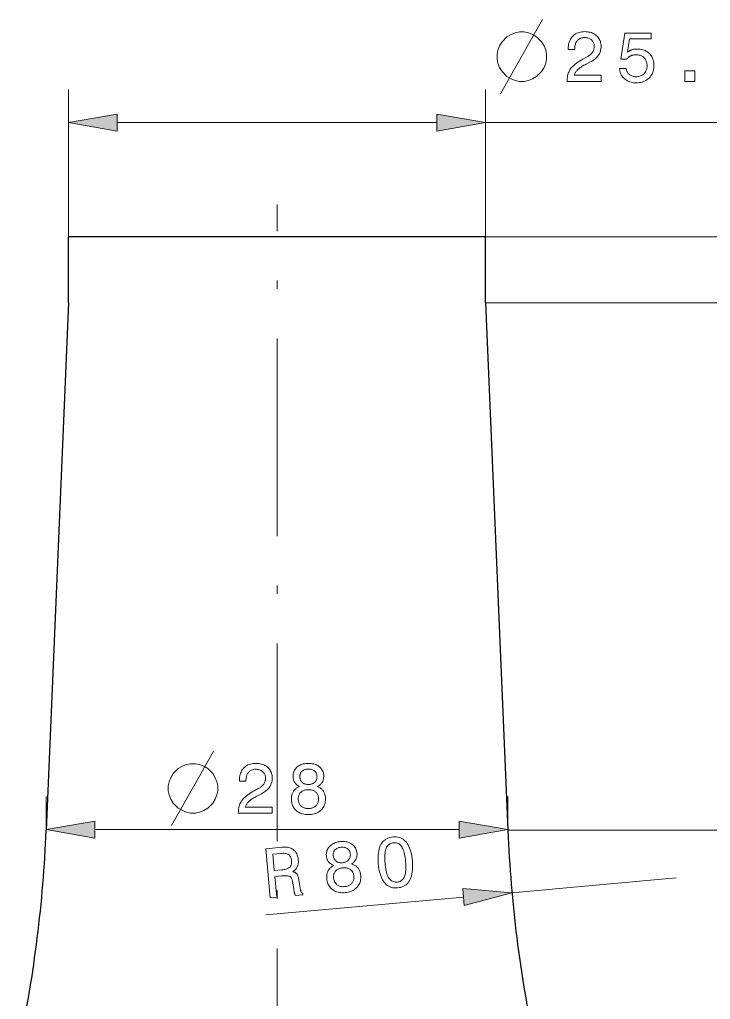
# Model space of a CAD drawing. Extents: x 0 to 297, y 0 to 420.
# Drawn here: x 130 to 171.9, y 283.6 to 343 of the extents above; entities that cross this region are included whole.
import ezdxf

# ---------------------------------------------------------------- set-up
doc = ezdxf.new("R2010")
doc.units = 0
doc.linetypes.add('DASHDOT', pattern=[18.5, 12, -3, 0.5, -3])

msp = doc.modelspace()

# ---------------------------------------------------------------- linework, layer by layer
at = {"color": 7, "lineweight": 13, "ltscale": 0.223165}
for p, q in [((132.95, 329.858), (132.95, 338.785)), ((158.25, 329.858), (158.25, 338.785))]:
    msp.add_line(p, q, dxfattribs=at)
at = {"color": 7, "lineweight": 13, "ltscale": 0.484779}
msp.add_line((135.905, 336.785), (155.296, 336.785), dxfattribs=at)
at = {"color": 7, "lineweight": 13}
for p, q in [((158.25, 336.785), (187.725, 336.785)), ((158.25, 329.858), (204.704, 329.858)), ((158.25, 329.858), (193.245, 329.858)), ((158.25, 329.858), (213.797, 329.858)), ((158.25, 325.858), (193.245, 325.858)), ((134.555, 293.901), (156.646, 293.901)), ((159.6, 293.858), (204.67, 293.858)), ((159.6, 293.858), (204.704, 293.858))]:
    msp.add_line(p, q, dxfattribs=at)
at = {"color": 7, "linetype": 'DASHDOT', "lineweight": 13}
msp.add_line((145.6, 163.699), (145.6, 331.816), dxfattribs=at)
at = {"color": 7, "lineweight": 30, "ltscale": 0.1}
for p, q in [((132.95, 325.858), (132.95, 329.858)), ((158.25, 325.858), (158.25, 329.858))]:
    msp.add_line(p, q, dxfattribs=at)
at = {"color": 7, "lineweight": 30}
for p, q in [((158.25, 329.858), (132.95, 329.858)), ((132.95, 325.858), (131.6, 293.858)), ((158.25, 325.858), (159.6, 293.858))]:
    msp.add_line(p, q, dxfattribs=at)
at = {"color": 7, "lineweight": 13, "ltscale": 0.051085}
for p, q in [((131.6, 293.858), (131.6, 295.901)), ((159.6, 293.858), (159.6, 295.901))]:
    msp.add_line(p, q, dxfattribs=at)
at = {"color": 7, "lineweight": 13, "ltscale": 0.25}
msp.add_line((169.81, 290.968), (159.85, 290.073), dxfattribs=at)
at = {"color": 7, "lineweight": 13, "ltscale": 0.30114}
msp.add_line((156.908, 289.809), (144.91, 288.731), dxfattribs=at)
at = {"color": 7, "lineweight": 13}
for points in [[(159.149, 338.535), (160.849, 341.535), (161.699, 343.035)], [(139.204, 294.151), (140.904, 297.151), (141.754, 298.651)]]:
    msp.add_lwpolyline(points, dxfattribs=at)
for points in [[(160.599, 342.285), (160.299, 342.285), (160.049, 342.235), (159.799, 342.135), (159.549, 341.985), (159.249, 341.685), (159.099, 341.435), (158.999, 341.185), (158.949, 340.935), (158.949, 340.635), (158.999, 340.385), (159.099, 340.135), (159.249, 339.885), (159.549, 339.585), (159.799, 339.435), (160.049, 339.335), (160.299, 339.285), (160.599, 339.285), (160.849, 339.335), (161.099, 339.435), (161.349, 339.585), (161.649, 339.885), (161.799, 340.135), (161.899, 340.385), (161.949, 340.635), (161.949, 340.935), (161.899, 341.185), (161.799, 341.435), (161.649, 341.685), (161.349, 341.985), (161.099, 342.135), (160.849, 342.235)], [(163.196, 339.285), (163.196, 339.297), (163.198, 339.385), (163.204, 339.469), (163.214, 339.551), (163.229, 339.63), (163.247, 339.705), (163.27, 339.778), (163.297, 339.848), (163.328, 339.915), (163.363, 339.979), (163.402, 340.04), (163.447, 340.1), (163.498, 340.16), (163.556, 340.219), (163.621, 340.278), (163.692, 340.337), (163.77, 340.397), (163.855, 340.455), (163.946, 340.514), (164.044, 340.573), (164.149, 340.632), (164.404, 340.771), (164.448, 340.796), (164.491, 340.822), (164.53, 340.848), (164.568, 340.875), (164.602, 340.903), (164.635, 340.931), (164.664, 340.96), (164.692, 340.99), (164.716, 341.02), (164.739, 341.05), (164.759, 341.082), (164.777, 341.114), (164.793, 341.148), (164.806, 341.183), (164.818, 341.219), (164.827, 341.256), (164.835, 341.294), (164.84, 341.333), (164.843, 341.373), (164.844, 341.414), (164.843, 341.461), (164.838, 341.506), (164.83, 341.549), (164.818, 341.59), (164.803, 341.629), (164.785, 341.667), (164.764, 341.703), (164.74, 341.736), (164.712, 341.768), (164.681, 341.799), (164.647, 341.827), (164.611, 341.851), (164.573, 341.873), (164.532, 341.892), (164.49, 341.909), (164.445, 341.922), (164.398, 341.932), (164.349, 341.939), (164.297, 341.944), (164.243, 341.945), (164.19, 341.943), (164.139, 341.938), (164.091, 341.929), (164.044, 341.916), (164, 341.899), (163.958, 341.878), (163.919, 341.854), (163.882, 341.826), (163.847, 341.795), (163.814, 341.76), (163.785, 341.721), (163.758, 341.68), (163.734, 341.636), (163.714, 341.589), (163.697, 341.539), (163.682, 341.487), (163.671, 341.432), (163.664, 341.374), (163.659, 341.313), (163.657, 341.25), (163.657, 341.214), (163.265, 341.214), (163.265, 341.275), (163.268, 341.368), (163.276, 341.457), (163.289, 341.542), (163.308, 341.623), (163.333, 341.7), (163.362, 341.773), (163.397, 341.842), (163.438, 341.908), (163.484, 341.969), (163.535, 342.026), (163.591, 342.079), (163.651, 342.126), (163.714, 342.168), (163.782, 342.204), (163.853, 342.234), (163.928, 342.259), (164.007, 342.279), (164.09, 342.293), (164.176, 342.301), (164.267, 342.304), (164.353, 342.301), (164.437, 342.294), (164.517, 342.281), (164.594, 342.264), (164.667, 342.242), (164.737, 342.215), (164.803, 342.183), (164.866, 342.146), (164.926, 342.104), (164.982, 342.057), (165.034, 342.006), (165.081, 341.952), (165.122, 341.895), (165.157, 341.835), (165.187, 341.772), (165.212, 341.706), (165.231, 341.636), (165.244, 341.564), (165.253, 341.488), (165.255, 341.41), (165.254, 341.349), (165.249, 341.289), (165.241, 341.231), (165.23, 341.174), (165.215, 341.119), (165.198, 341.066), (165.177, 341.014), (165.153, 340.963), (165.126, 340.914), (165.095, 340.867), (165.061, 340.821), (165.024, 340.776), (164.984, 340.733), (164.94, 340.69), (164.893, 340.649), (164.842, 340.61), (164.788, 340.571), (164.731, 340.534), (164.67, 340.498), (164.606, 340.463), (164.353, 340.335), (164.283, 340.297), (164.217, 340.261), (164.155, 340.225), (164.097, 340.19), (164.043, 340.156), (163.994, 340.122), (163.948, 340.089), (163.906, 340.057), (163.869, 340.026), (163.835, 339.995), (163.805, 339.964), (163.777, 339.933), (163.751, 339.901), (163.727, 339.868), (163.705, 339.834), (163.685, 339.8), (163.668, 339.765), (163.652, 339.729), (163.639, 339.693), (163.628, 339.656), (165.255, 339.656), (165.255, 339.285)], [(166.377, 340.067), (166.777, 340.067), (166.786, 340.021), (166.797, 339.977), (166.81, 339.936), (166.826, 339.896), (166.844, 339.858), (166.865, 339.823), (166.888, 339.789), (166.914, 339.758), (166.942, 339.728), (166.972, 339.701), (167.005, 339.676), (167.04, 339.654), (167.076, 339.634), (167.114, 339.617), (167.154, 339.602), (167.195, 339.59), (167.238, 339.581), (167.283, 339.575), (167.33, 339.571), (167.378, 339.569), (167.437, 339.571), (167.494, 339.577), (167.549, 339.586), (167.601, 339.599), (167.65, 339.615), (167.698, 339.635), (167.743, 339.659), (167.785, 339.687), (167.825, 339.718), (167.863, 339.753), (167.898, 339.79), (167.929, 339.831), (167.957, 339.873), (167.981, 339.918), (168.001, 339.965), (168.017, 340.014), (168.03, 340.066), (168.039, 340.12), (168.045, 340.177), (168.047, 340.235), (168.045, 340.295), (168.039, 340.353), (168.03, 340.408), (168.018, 340.46), (168.001, 340.51), (167.981, 340.557), (167.958, 340.602), (167.931, 340.645), (167.9, 340.685), (167.865, 340.722), (167.828, 340.757), (167.788, 340.788), (167.745, 340.815), (167.7, 340.838), (167.653, 340.858), (167.603, 340.875), (167.551, 340.887), (167.496, 340.896), (167.438, 340.902), (167.378, 340.904), (167.344, 340.903), (167.31, 340.901), (167.276, 340.897), (167.243, 340.893), (167.211, 340.886), (167.179, 340.879), (167.148, 340.87), (167.118, 340.859), (167.088, 340.847), (167.059, 340.834), (167.03, 340.82), (167.003, 340.804), (166.976, 340.786), (166.949, 340.768), (166.924, 340.748), (166.899, 340.726), (166.875, 340.704), (166.851, 340.68), (166.829, 340.654), (166.807, 340.628), (166.463, 340.628), (166.699, 342.217), (168.302, 342.217), (168.302, 341.863), (166.988, 341.863), (166.868, 341.056), (166.89, 341.074), (166.913, 341.092), (166.936, 341.108), (166.96, 341.124), (166.985, 341.139), (167.011, 341.153), (167.038, 341.166), (167.065, 341.178), (167.093, 341.19), (167.122, 341.2), (167.152, 341.209), (167.182, 341.218), (167.212, 341.225), (167.244, 341.232), (167.275, 341.237), (167.307, 341.242), (167.34, 341.245), (167.373, 341.248), (167.407, 341.249), (167.442, 341.25), (167.532, 341.247), (167.619, 341.239), (167.702, 341.225), (167.782, 341.206), (167.858, 341.181), (167.931, 341.151), (168, 341.115), (168.065, 341.074), (168.127, 341.027), (168.185, 340.975), (168.238, 340.919), (168.286, 340.859), (168.328, 340.796), (168.365, 340.729), (168.396, 340.659), (168.421, 340.585), (168.441, 340.508), (168.455, 340.428), (168.463, 340.344), (168.466, 340.257), (168.463, 340.164), (168.454, 340.075), (168.439, 339.989), (168.418, 339.907), (168.392, 339.829), (168.359, 339.754), (168.32, 339.683), (168.275, 339.616), (168.225, 339.552), (168.168, 339.491), (168.106, 339.436), (168.041, 339.386), (167.973, 339.342), (167.9, 339.304), (167.824, 339.271), (167.745, 339.245), (167.662, 339.225), (167.575, 339.21), (167.485, 339.201), (167.391, 339.198), (167.308, 339.201), (167.227, 339.208), (167.15, 339.22), (167.075, 339.236), (167.003, 339.258), (166.934, 339.284), (166.868, 339.315), (166.805, 339.351), (166.745, 339.392), (166.688, 339.437), (166.634, 339.487), (166.586, 339.539), (166.543, 339.595), (166.504, 339.653), (166.47, 339.714), (166.442, 339.779), (166.418, 339.846), (166.399, 339.917), (166.386, 339.99)], [(170.347, 339.285), (170.347, 339.928), (170.943, 339.928), (170.943, 339.285)], [(135.905, 337.306), (132.95, 336.785), (135.905, 336.264)], [(155.296, 336.264), (158.25, 336.785), (155.296, 337.306)], [(140.654, 297.901), (140.354, 297.901), (140.104, 297.851), (139.854, 297.751), (139.604, 297.601), (139.304, 297.301), (139.154, 297.051), (139.054, 296.801), (139.004, 296.551), (139.004, 296.251), (139.054, 296.001), (139.154, 295.751), (139.304, 295.501), (139.604, 295.201), (139.854, 295.051), (140.104, 294.951), (140.354, 294.901), (140.654, 294.901), (140.904, 294.951), (141.154, 295.051), (141.404, 295.201), (141.704, 295.501), (141.854, 295.751), (141.954, 296.001), (142.004, 296.251), (142.004, 296.551), (141.954, 296.801), (141.854, 297.051), (141.704, 297.301), (141.404, 297.601), (141.154, 297.751), (140.904, 297.851)], [(143.251, 294.901), (143.251, 294.914), (143.253, 295.002), (143.259, 295.086), (143.269, 295.168), (143.284, 295.246), (143.303, 295.322), (143.325, 295.395), (143.352, 295.465), (143.383, 295.532), (143.418, 295.596), (143.457, 295.657), (143.502, 295.717), (143.553, 295.776), (143.611, 295.836), (143.676, 295.895), (143.747, 295.954), (143.825, 296.013), (143.91, 296.072), (144.001, 296.131), (144.099, 296.19), (144.204, 296.249), (144.459, 296.388), (144.504, 296.413), (144.546, 296.439), (144.586, 296.465), (144.623, 296.492), (144.658, 296.52), (144.69, 296.548), (144.72, 296.577), (144.747, 296.606), (144.772, 296.636), (144.794, 296.667), (144.814, 296.699), (144.832, 296.731), (144.848, 296.765), (144.862, 296.8), (144.873, 296.835), (144.883, 296.872), (144.89, 296.91), (144.895, 296.949), (144.898, 296.99), (144.899, 297.031), (144.898, 297.077), (144.893, 297.122), (144.885, 297.165), (144.873, 297.207), (144.859, 297.246), (144.841, 297.284), (144.819, 297.319), (144.795, 297.353), (144.767, 297.385), (144.736, 297.415), (144.702, 297.443), (144.666, 297.468), (144.628, 297.49), (144.588, 297.509), (144.545, 297.525), (144.5, 297.539), (144.453, 297.549), (144.404, 297.556), (144.352, 297.561), (144.299, 297.562), (144.245, 297.56), (144.194, 297.555), (144.146, 297.545), (144.099, 297.532), (144.055, 297.516), (144.014, 297.495), (143.974, 297.471), (143.937, 297.443), (143.902, 297.412), (143.87, 297.376), (143.84, 297.338), (143.813, 297.297), (143.79, 297.253), (143.769, 297.206), (143.752, 297.156), (143.738, 297.104), (143.727, 297.049), (143.719, 296.991), (143.714, 296.93), (143.713, 296.866), (143.713, 296.83), (143.32, 296.83), (143.32, 296.892), (143.323, 296.984), (143.331, 297.073), (143.345, 297.158), (143.364, 297.24), (143.388, 297.317), (143.418, 297.39), (143.453, 297.459), (143.493, 297.524), (143.539, 297.586), (143.59, 297.643), (143.646, 297.696), (143.706, 297.743), (143.769, 297.785), (143.837, 297.821), (143.908, 297.851), (143.983, 297.876), (144.062, 297.895), (144.145, 297.909), (144.231, 297.918), (144.322, 297.92), (144.409, 297.918), (144.492, 297.911), (144.572, 297.898), (144.649, 297.881), (144.722, 297.859), (144.792, 297.832), (144.859, 297.8), (144.922, 297.763), (144.981, 297.721), (145.038, 297.674), (145.089, 297.623), (145.136, 297.569), (145.177, 297.512), (145.212, 297.452), (145.242, 297.389), (145.267, 297.322), (145.286, 297.253), (145.3, 297.181), (145.308, 297.105), (145.311, 297.027), (145.309, 296.965), (145.304, 296.906), (145.296, 296.848), (145.285, 296.791), (145.271, 296.736), (145.253, 296.682), (145.232, 296.63), (145.208, 296.58), (145.181, 296.531), (145.15, 296.484), (145.117, 296.438), (145.08, 296.393), (145.039, 296.349), (144.995, 296.307), (144.948, 296.266), (144.897, 296.227), (144.843, 296.188), (144.786, 296.151), (144.725, 296.115), (144.661, 296.08), (144.408, 295.951), (144.338, 295.914), (144.272, 295.878), (144.21, 295.842), (144.152, 295.807), (144.099, 295.773), (144.049, 295.739), (144.003, 295.706), (143.962, 295.674), (143.924, 295.643), (143.891, 295.612), (143.86, 295.581), (143.832, 295.55), (143.806, 295.518), (143.782, 295.485), (143.76, 295.451), (143.741, 295.417), (143.723, 295.382), (143.708, 295.346), (143.694, 295.31), (143.683, 295.272), (145.311, 295.272), (145.311, 294.901)], [(146.966, 296.516), (146.927, 296.535), (146.89, 296.555), (146.856, 296.577), (146.823, 296.599), (146.792, 296.623), (146.763, 296.649), (146.737, 296.675), (146.712, 296.703), (146.689, 296.732), (146.668, 296.763), (146.649, 296.795), (146.633, 296.828), (146.618, 296.863), (146.605, 296.899), (146.594, 296.937), (146.585, 296.976), (146.578, 297.017), (146.573, 297.058), (146.57, 297.102), (146.569, 297.147), (146.572, 297.214), (146.58, 297.279), (146.592, 297.341), (146.611, 297.401), (146.634, 297.458), (146.662, 297.513), (146.696, 297.565), (146.734, 297.614), (146.778, 297.661), (146.827, 297.705), (146.881, 297.746), (146.937, 297.783), (146.997, 297.815), (147.059, 297.843), (147.125, 297.867), (147.194, 297.886), (147.266, 297.901), (147.341, 297.912), (147.42, 297.918), (147.501, 297.92), (147.583, 297.918), (147.662, 297.912), (147.737, 297.901), (147.809, 297.886), (147.878, 297.867), (147.944, 297.843), (148.006, 297.815), (148.066, 297.783), (148.122, 297.746), (148.175, 297.705), (148.223, 297.661), (148.267, 297.614), (148.305, 297.565), (148.339, 297.513), (148.367, 297.458), (148.39, 297.401), (148.408, 297.341), (148.421, 297.279), (148.428, 297.214), (148.431, 297.147), (148.43, 297.101), (148.427, 297.058), (148.422, 297.015), (148.415, 296.975), (148.407, 296.935), (148.396, 296.897), (148.383, 296.861), (148.369, 296.826), (148.352, 296.793), (148.334, 296.761), (148.313, 296.73), (148.291, 296.701), (148.266, 296.673), (148.24, 296.647), (148.211, 296.622), (148.18, 296.598), (148.147, 296.576), (148.113, 296.554), (148.076, 296.535), (148.037, 296.516), (148.085, 296.497), (148.13, 296.475), (148.174, 296.452), (148.214, 296.426), (148.253, 296.399), (148.289, 296.369), (148.322, 296.338), (148.354, 296.305), (148.382, 296.269), (148.409, 296.232), (148.432, 296.192), (148.454, 296.152), (148.473, 296.109), (148.489, 296.064), (148.503, 296.018), (148.514, 295.97), (148.523, 295.921), (148.529, 295.869), (148.533, 295.816), (148.534, 295.762), (148.531, 295.677), (148.523, 295.596), (148.509, 295.518), (148.489, 295.444), (148.464, 295.373), (148.434, 295.306), (148.397, 295.242), (148.355, 295.182), (148.308, 295.125), (148.255, 295.072), (148.197, 295.023), (148.135, 294.98), (148.07, 294.941), (148, 294.908), (147.927, 294.879), (147.849, 294.856), (147.768, 294.838), (147.683, 294.825), (147.594, 294.818), (147.501, 294.815), (147.408, 294.818), (147.319, 294.825), (147.234, 294.838), (147.153, 294.856), (147.076, 294.879), (147.002, 294.908), (146.933, 294.941), (146.868, 294.98), (146.806, 295.023), (146.748, 295.072), (146.696, 295.125), (146.648, 295.182), (146.606, 295.242), (146.57, 295.306), (146.54, 295.373), (146.515, 295.444), (146.495, 295.518), (146.481, 295.596), (146.473, 295.677), (146.47, 295.762), (146.471, 295.816), (146.475, 295.869), (146.481, 295.921), (146.49, 295.97), (146.501, 296.018), (146.515, 296.064), (146.532, 296.109), (146.55, 296.152), (146.572, 296.192), (146.596, 296.232), (146.622, 296.269), (146.65, 296.305), (146.682, 296.338), (146.715, 296.369), (146.751, 296.399), (146.789, 296.426), (146.83, 296.452), (146.872, 296.475), (146.918, 296.497)], [(146.98, 297.113), (146.982, 297.071), (146.986, 297.03), (146.993, 296.992), (147.003, 296.954), (147.016, 296.919), (147.032, 296.885), (147.05, 296.853), (147.071, 296.823), (147.096, 296.794), (147.123, 296.767), (147.152, 296.742), (147.183, 296.72), (147.216, 296.701), (147.251, 296.684), (147.288, 296.669), (147.327, 296.657), (147.368, 296.648), (147.41, 296.642), (147.455, 296.638), (147.501, 296.637), (147.548, 296.638), (147.592, 296.642), (147.635, 296.648), (147.676, 296.657), (147.715, 296.669), (147.752, 296.684), (147.788, 296.701), (147.821, 296.72), (147.852, 296.742), (147.882, 296.767), (147.909, 296.794), (147.933, 296.823), (147.954, 296.853), (147.973, 296.885), (147.988, 296.919), (148.001, 296.954), (148.011, 296.992), (148.018, 297.03), (148.022, 297.071), (148.024, 297.113), (148.022, 297.155), (148.018, 297.195), (148.011, 297.234), (148.002, 297.27), (147.989, 297.305), (147.974, 297.338), (147.956, 297.369), (147.935, 297.398), (147.911, 297.426), (147.885, 297.451), (147.856, 297.475), (147.825, 297.496), (147.792, 297.514), (147.757, 297.53), (147.719, 297.544), (147.68, 297.555), (147.638, 297.564), (147.595, 297.57), (147.549, 297.573), (147.501, 297.575), (147.454, 297.573), (147.408, 297.57), (147.365, 297.564), (147.324, 297.555), (147.284, 297.544), (147.247, 297.53), (147.212, 297.514), (147.179, 297.496), (147.148, 297.475), (147.119, 297.451), (147.093, 297.426), (147.069, 297.398), (147.048, 297.369), (147.03, 297.338), (147.015, 297.305), (147.003, 297.27), (146.993, 297.234), (146.986, 297.195), (146.982, 297.155)], [(146.885, 295.77), (146.887, 295.716), (146.892, 295.665), (146.9, 295.616), (146.912, 295.569), (146.927, 295.525), (146.945, 295.482), (146.967, 295.443), (146.991, 295.405), (147.019, 295.37), (147.051, 295.337), (147.085, 295.307), (147.122, 295.279), (147.161, 295.256), (147.202, 295.235), (147.246, 295.217), (147.292, 295.203), (147.341, 295.192), (147.392, 295.184), (147.445, 295.179), (147.501, 295.178), (147.557, 295.179), (147.611, 295.184), (147.662, 295.192), (147.711, 295.203), (147.757, 295.217), (147.801, 295.235), (147.843, 295.256), (147.882, 295.279), (147.919, 295.307), (147.953, 295.337), (147.985, 295.37), (148.013, 295.405), (148.038, 295.443), (148.059, 295.482), (148.077, 295.525), (148.092, 295.569), (148.104, 295.616), (148.112, 295.665), (148.117, 295.716), (148.119, 295.77), (148.117, 295.82), (148.112, 295.868), (148.104, 295.913), (148.092, 295.957), (148.078, 295.999), (148.06, 296.038), (148.038, 296.075), (148.014, 296.11), (147.986, 296.143), (147.954, 296.174), (147.92, 296.202), (147.884, 296.227), (147.844, 296.25), (147.803, 296.269), (147.759, 296.285), (147.712, 296.299), (147.663, 296.309), (147.612, 296.316), (147.558, 296.321), (147.501, 296.322), (147.445, 296.321), (147.391, 296.316), (147.34, 296.309), (147.291, 296.299), (147.245, 296.285), (147.201, 296.269), (147.16, 296.25), (147.121, 296.227), (147.084, 296.202), (147.05, 296.174), (147.019, 296.143), (146.991, 296.11), (146.966, 296.075), (146.945, 296.038), (146.927, 295.999), (146.912, 295.957), (146.9, 295.913), (146.892, 295.868), (146.887, 295.82)], [(134.555, 294.422), (131.6, 293.901), (134.555, 293.38)], [(156.646, 293.38), (159.6, 293.901), (156.646, 294.422)], [(149.044, 291.728), (149.003, 291.743), (148.965, 291.76), (148.929, 291.778), (148.894, 291.798), (148.861, 291.819), (148.83, 291.842), (148.801, 291.866), (148.774, 291.891), (148.749, 291.918), (148.725, 291.947), (148.704, 291.977), (148.684, 292.009), (148.666, 292.042), (148.65, 292.077), (148.636, 292.113), (148.623, 292.152), (148.613, 292.191), (148.604, 292.233), (148.597, 292.276), (148.592, 292.32), (148.589, 292.388), (148.591, 292.453), (148.598, 292.516), (148.611, 292.577), (148.629, 292.636), (148.652, 292.693), (148.681, 292.748), (148.715, 292.801), (148.755, 292.851), (148.8, 292.9), (148.849, 292.945), (148.902, 292.987), (148.958, 293.024), (149.018, 293.058), (149.082, 293.087), (149.148, 293.112), (149.219, 293.134), (149.293, 293.151), (149.37, 293.165), (149.451, 293.174), (149.533, 293.179), (149.612, 293.18), (149.688, 293.176), (149.761, 293.167), (149.832, 293.154), (149.899, 293.137), (149.964, 293.114), (150.026, 293.088), (150.085, 293.056), (150.141, 293.02), (150.194, 292.98), (150.241, 292.938), (150.284, 292.892), (150.322, 292.843), (150.355, 292.791), (150.383, 292.736), (150.406, 292.678), (150.424, 292.618), (150.438, 292.554), (150.447, 292.487), (150.45, 292.442), (150.451, 292.398), (150.45, 292.355), (150.446, 292.314), (150.441, 292.274), (150.434, 292.235), (150.425, 292.198), (150.413, 292.162), (150.4, 292.127), (150.384, 292.094), (150.367, 292.062), (150.347, 292.03), (150.325, 292.001), (150.301, 291.972), (150.275, 291.944), (150.246, 291.918), (150.215, 291.893), (150.183, 291.868), (150.147, 291.845), (150.11, 291.824), (150.16, 291.808), (150.207, 291.791), (150.253, 291.772), (150.296, 291.75), (150.336, 291.726), (150.375, 291.7), (150.411, 291.672), (150.445, 291.641), (150.477, 291.608), (150.506, 291.573), (150.534, 291.536), (150.558, 291.498), (150.581, 291.457), (150.601, 291.414), (150.619, 291.369), (150.635, 291.323), (150.648, 291.274), (150.659, 291.223), (150.667, 291.171), (150.673, 291.116), (150.678, 291.032), (150.677, 290.95), (150.67, 290.872), (150.657, 290.796), (150.639, 290.723), (150.614, 290.654), (150.583, 290.587), (150.547, 290.523), (150.505, 290.463), (150.457, 290.405), (150.404, 290.351), (150.346, 290.302), (150.284, 290.258), (150.218, 290.218), (150.147, 290.183), (150.072, 290.153), (149.993, 290.128), (149.909, 290.108), (149.821, 290.092), (149.729, 290.081), (149.636, 290.075), (149.547, 290.075), (149.461, 290.08), (149.379, 290.091), (149.3, 290.107), (149.224, 290.129), (149.152, 290.156), (149.083, 290.188), (149.018, 290.227), (148.956, 290.27), (148.899, 290.318), (148.847, 290.371), (148.8, 290.427), (148.758, 290.487), (148.722, 290.551), (148.69, 290.619), (148.664, 290.691), (148.644, 290.768), (148.628, 290.848), (148.618, 290.932), (148.614, 290.986), (148.613, 291.04), (148.615, 291.091), (148.619, 291.142), (148.626, 291.19), (148.636, 291.237), (148.648, 291.283), (148.663, 291.327), (148.68, 291.37), (148.701, 291.411), (148.723, 291.451), (148.749, 291.489), (148.777, 291.525), (148.807, 291.559), (148.84, 291.592), (148.876, 291.622), (148.914, 291.651), (148.955, 291.679), (148.998, 291.704)], [(151.741, 291.818), (151.73, 291.966), (151.725, 292.107), (151.727, 292.242), (151.734, 292.37), (151.747, 292.491), (151.766, 292.605), (151.791, 292.713), (151.822, 292.814), (151.859, 292.908), (151.902, 292.995), (151.95, 293.075), (152.004, 293.148), (152.064, 293.213), (152.129, 293.271), (152.2, 293.321), (152.276, 293.364), (152.358, 293.399), (152.445, 293.427), (152.538, 293.447), (152.637, 293.46), (152.737, 293.465), (152.832, 293.462), (152.924, 293.45), (153.011, 293.431), (153.094, 293.402), (153.172, 293.366), (153.246, 293.321), (153.316, 293.268), (153.382, 293.207), (153.444, 293.137), (153.501, 293.059), (153.553, 292.973), (153.601, 292.88), (153.644, 292.778), (153.683, 292.669), (153.718, 292.552), (153.747, 292.426), (153.772, 292.293), (153.793, 292.152), (153.809, 292.003), (153.82, 291.854), (153.825, 291.712), (153.823, 291.577), (153.817, 291.449), (153.804, 291.328), (153.785, 291.214), (153.76, 291.107), (153.73, 291.007), (153.693, 290.913), (153.651, 290.827), (153.603, 290.748), (153.549, 290.676), (153.49, 290.612), (153.425, 290.555), (153.354, 290.505), (153.277, 290.463), (153.195, 290.428), (153.107, 290.4), (153.014, 290.38), (152.914, 290.367), (152.815, 290.362), (152.72, 290.366), (152.629, 290.377), (152.543, 290.397), (152.46, 290.425), (152.381, 290.462), (152.307, 290.507), (152.237, 290.56), (152.171, 290.621), (152.109, 290.691), (152.051, 290.768), (151.998, 290.854), (151.95, 290.947), (151.906, 291.048), (151.867, 291.157), (151.832, 291.274), (151.802, 291.398), (151.777, 291.53), (151.757, 291.67)], [(152.152, 291.855), (152.165, 291.735), (152.179, 291.621), (152.196, 291.515), (152.216, 291.416), (152.238, 291.323), (152.262, 291.238), (152.289, 291.159), (152.319, 291.087), (152.35, 291.022), (152.385, 290.964), (152.421, 290.913), (152.461, 290.867), (152.504, 290.828), (152.549, 290.794), (152.598, 290.767), (152.649, 290.745), (152.703, 290.73), (152.76, 290.721), (152.82, 290.717), (152.883, 290.72), (152.945, 290.729), (153.004, 290.742), (153.059, 290.762), (153.109, 290.786), (153.156, 290.816), (153.199, 290.851), (153.237, 290.892), (153.272, 290.938), (153.302, 290.989), (153.329, 291.046), (153.351, 291.109), (153.371, 291.178), (153.386, 291.253), (153.398, 291.336), (153.407, 291.424), (153.412, 291.52), (153.413, 291.622), (153.411, 291.73), (153.405, 291.845), (153.395, 291.966), (153.383, 292.088), (153.368, 292.202), (153.351, 292.31), (153.332, 292.41), (153.31, 292.503), (153.286, 292.589), (153.259, 292.668), (153.23, 292.74), (153.199, 292.805), (153.166, 292.862), (153.129, 292.913), (153.09, 292.958), (153.048, 292.997), (153.003, 293.03), (152.955, 293.058), (152.903, 293.079), (152.849, 293.094), (152.792, 293.103), (152.732, 293.106), (152.669, 293.103), (152.606, 293.095), (152.548, 293.081), (152.494, 293.062), (152.443, 293.037), (152.396, 293.007), (152.354, 292.971), (152.315, 292.93), (152.28, 292.883), (152.249, 292.832), (152.222, 292.774), (152.199, 292.711), (152.179, 292.641), (152.163, 292.565), (152.151, 292.483), (152.142, 292.394), (152.137, 292.299), (152.135, 292.198), (152.137, 292.09), (152.143, 291.975)], [(145.179, 289.759), (144.911, 292.743), (145.908, 292.833), (145.995, 292.838), (146.077, 292.839), (146.156, 292.835), (146.231, 292.827), (146.302, 292.813), (146.369, 292.795), (146.432, 292.772), (146.492, 292.745), (146.548, 292.713), (146.6, 292.676), (146.648, 292.634), (146.691, 292.588), (146.731, 292.538), (146.766, 292.483), (146.797, 292.424), (146.824, 292.361), (146.846, 292.293), (146.864, 292.221), (146.878, 292.144), (146.888, 292.063), (146.891, 292.015), (146.892, 291.968), (146.891, 291.922), (146.888, 291.877), (146.883, 291.834), (146.876, 291.793), (146.866, 291.752), (146.855, 291.713), (146.841, 291.675), (146.825, 291.639), (146.807, 291.604), (146.787, 291.57), (146.765, 291.538), (146.741, 291.507), (146.715, 291.477), (146.687, 291.449), (146.657, 291.423), (146.624, 291.398), (146.59, 291.374), (146.554, 291.352), (146.586, 291.344), (146.617, 291.335), (146.647, 291.324), (146.674, 291.312), (146.7, 291.299), (146.724, 291.284), (146.747, 291.268), (146.767, 291.251), (146.786, 291.232), (146.803, 291.212), (146.819, 291.19), (146.834, 291.164), (146.849, 291.134), (146.862, 291.102), (146.875, 291.065), (146.887, 291.026), (146.899, 290.983), (146.909, 290.936), (146.919, 290.886), (146.928, 290.833), (147.003, 290.351), (147.008, 290.32), (147.014, 290.292), (147.019, 290.265), (147.025, 290.239), (147.031, 290.216), (147.037, 290.194), (147.043, 290.174), (147.05, 290.155), (147.057, 290.138), (147.064, 290.123), (147.071, 290.11), (147.08, 290.097), (147.088, 290.084), (147.098, 290.073), (147.108, 290.062), (147.118, 290.052), (147.129, 290.043), (147.141, 290.035), (147.153, 290.027), (147.166, 290.02), (147.174, 289.938), (146.722, 289.898), (146.716, 289.908), (146.709, 289.918), (146.703, 289.93), (146.696, 289.942), (146.69, 289.956), (146.684, 289.97), (146.678, 289.986), (146.672, 290.002), (146.667, 290.02), (146.661, 290.038), (146.655, 290.058), (146.65, 290.079), (146.645, 290.102), (146.639, 290.125), (146.634, 290.15), (146.629, 290.177), (146.623, 290.205), (146.618, 290.234), (146.613, 290.264), (146.608, 290.296), (146.552, 290.681), (146.543, 290.737), (146.533, 290.788), (146.521, 290.836), (146.507, 290.879), (146.492, 290.918), (146.476, 290.953), (146.459, 290.984), (146.44, 291.01), (146.42, 291.032), (146.399, 291.05), (146.373, 291.065), (146.342, 291.077), (146.305, 291.087), (146.262, 291.095), (146.212, 291.1), (146.157, 291.103), (146.095, 291.104), (146.027, 291.102), (145.954, 291.098), (145.874, 291.092), (145.465, 291.055), (145.578, 289.795)], [(145.83, 292.457), (145.343, 292.414), (145.432, 291.42), (145.892, 291.462), (145.96, 291.469), (146.023, 291.478), (146.082, 291.489), (146.137, 291.502), (146.187, 291.517), (146.232, 291.534), (146.274, 291.553), (146.31, 291.574), (146.343, 291.596), (146.371, 291.621), (146.395, 291.648), (146.416, 291.678), (146.434, 291.711), (146.449, 291.746), (146.461, 291.784), (146.47, 291.825), (146.475, 291.869), (146.478, 291.916), (146.478, 291.965), (146.475, 292.018), (146.469, 292.069), (146.46, 292.117), (146.449, 292.162), (146.436, 292.203), (146.42, 292.242), (146.402, 292.277), (146.381, 292.309), (146.358, 292.337), (146.332, 292.362), (146.304, 292.385), (146.273, 292.404), (146.238, 292.42), (146.2, 292.434), (146.158, 292.445), (146.112, 292.454), (146.063, 292.46), (146.01, 292.463), (145.954, 292.464), (145.894, 292.462)], [(149.005, 292.323), (149.01, 292.281), (149.018, 292.242), (149.029, 292.204), (149.042, 292.168), (149.058, 292.133), (149.076, 292.101), (149.098, 292.071), (149.122, 292.043), (149.148, 292.016), (149.178, 291.992), (149.209, 291.97), (149.242, 291.95), (149.277, 291.934), (149.313, 291.92), (149.351, 291.909), (149.391, 291.901), (149.432, 291.895), (149.475, 291.893), (149.52, 291.893), (149.566, 291.895), (149.613, 291.901), (149.657, 291.909), (149.699, 291.919), (149.739, 291.932), (149.777, 291.947), (149.812, 291.965), (149.846, 291.985), (149.877, 292.007), (149.906, 292.032), (149.933, 292.06), (149.958, 292.089), (149.98, 292.12), (149.998, 292.152), (150.014, 292.185), (150.026, 292.22), (150.036, 292.257), (150.042, 292.295), (150.046, 292.334), (150.047, 292.375), (150.044, 292.417), (150.039, 292.459), (150.031, 292.498), (150.021, 292.536), (150.008, 292.571), (149.992, 292.605), (149.974, 292.636), (149.953, 292.666), (149.93, 292.693), (149.904, 292.718), (149.875, 292.741), (149.845, 292.762), (149.812, 292.78), (149.777, 292.796), (149.741, 292.808), (149.702, 292.819), (149.662, 292.826), (149.62, 292.831), (149.576, 292.833), (149.53, 292.833), (149.482, 292.83), (149.435, 292.824), (149.39, 292.817), (149.348, 292.807), (149.307, 292.794), (149.269, 292.78), (149.233, 292.763), (149.2, 292.744), (149.169, 292.722), (149.14, 292.699), (149.113, 292.673), (149.089, 292.645), (149.068, 292.616), (149.05, 292.585), (149.035, 292.552), (149.022, 292.518), (149.013, 292.482), (149.007, 292.445), (149.003, 292.406), (149.003, 292.365)], [(149.031, 290.977), (149.037, 290.924), (149.047, 290.873), (149.059, 290.825), (149.075, 290.78), (149.094, 290.737), (149.116, 290.696), (149.141, 290.659), (149.169, 290.623), (149.2, 290.591), (149.234, 290.561), (149.271, 290.534), (149.31, 290.51), (149.351, 290.49), (149.394, 290.473), (149.439, 290.459), (149.487, 290.449), (149.536, 290.442), (149.587, 290.439), (149.641, 290.439), (149.697, 290.442), (149.752, 290.449), (149.806, 290.459), (149.856, 290.471), (149.904, 290.487), (149.949, 290.505), (149.991, 290.526), (150.03, 290.551), (150.067, 290.578), (150.101, 290.608), (150.133, 290.641), (150.161, 290.677), (150.186, 290.715), (150.207, 290.754), (150.225, 290.796), (150.24, 290.84), (150.251, 290.885), (150.258, 290.933), (150.262, 290.982), (150.262, 291.034), (150.259, 291.088), (150.253, 291.137), (150.244, 291.184), (150.231, 291.229), (150.216, 291.272), (150.198, 291.312), (150.176, 291.349), (150.151, 291.384), (150.124, 291.417), (150.093, 291.447), (150.059, 291.475), (150.023, 291.5), (149.984, 291.522), (149.943, 291.541), (149.9, 291.556), (149.854, 291.569), (149.807, 291.578), (149.757, 291.584), (149.705, 291.587), (149.651, 291.586), (149.594, 291.583), (149.539, 291.576), (149.485, 291.567), (149.435, 291.555), (149.387, 291.54), (149.342, 291.523), (149.3, 291.502), (149.261, 291.479), (149.224, 291.454), (149.19, 291.425), (149.158, 291.394), (149.13, 291.361), (149.105, 291.325), (149.084, 291.288), (149.066, 291.249), (149.051, 291.209), (149.04, 291.166), (149.032, 291.122), (149.028, 291.075), (149.028, 291.027)], [(156.954, 289.29), (159.85, 290.073), (156.861, 290.328)]]:
    msp.add_lwpolyline(points, close=True, dxfattribs=at)
at = {"color": 7, "lineweight": 30}
for centre, start, end in [((51.671, 297.23), 348.20157, 357.58427), ((239.529, 297.23), 182.41574, 191.79844)]:
    msp.add_arc(centre, 80, start, end, dxfattribs=at)
at = {"color": 7, "lineweight": 13}
for points in [[(135.905, 337.306), (132.95, 336.785), (135.905, 337.306), (135.905, 336.264)], [(155.296, 336.264), (158.25, 336.785), (155.296, 336.264), (155.296, 337.306)], [(134.555, 294.422), (131.6, 293.901), (134.555, 294.422), (134.555, 293.38)], [(156.646, 293.38), (159.6, 293.901), (156.646, 293.38), (156.646, 294.422)], [(156.954, 289.29), (159.85, 290.073), (156.954, 289.29), (156.861, 290.328)]]:
    msp.add_solid(points, dxfattribs=at)

doc.saveas('drawing.dxf')
